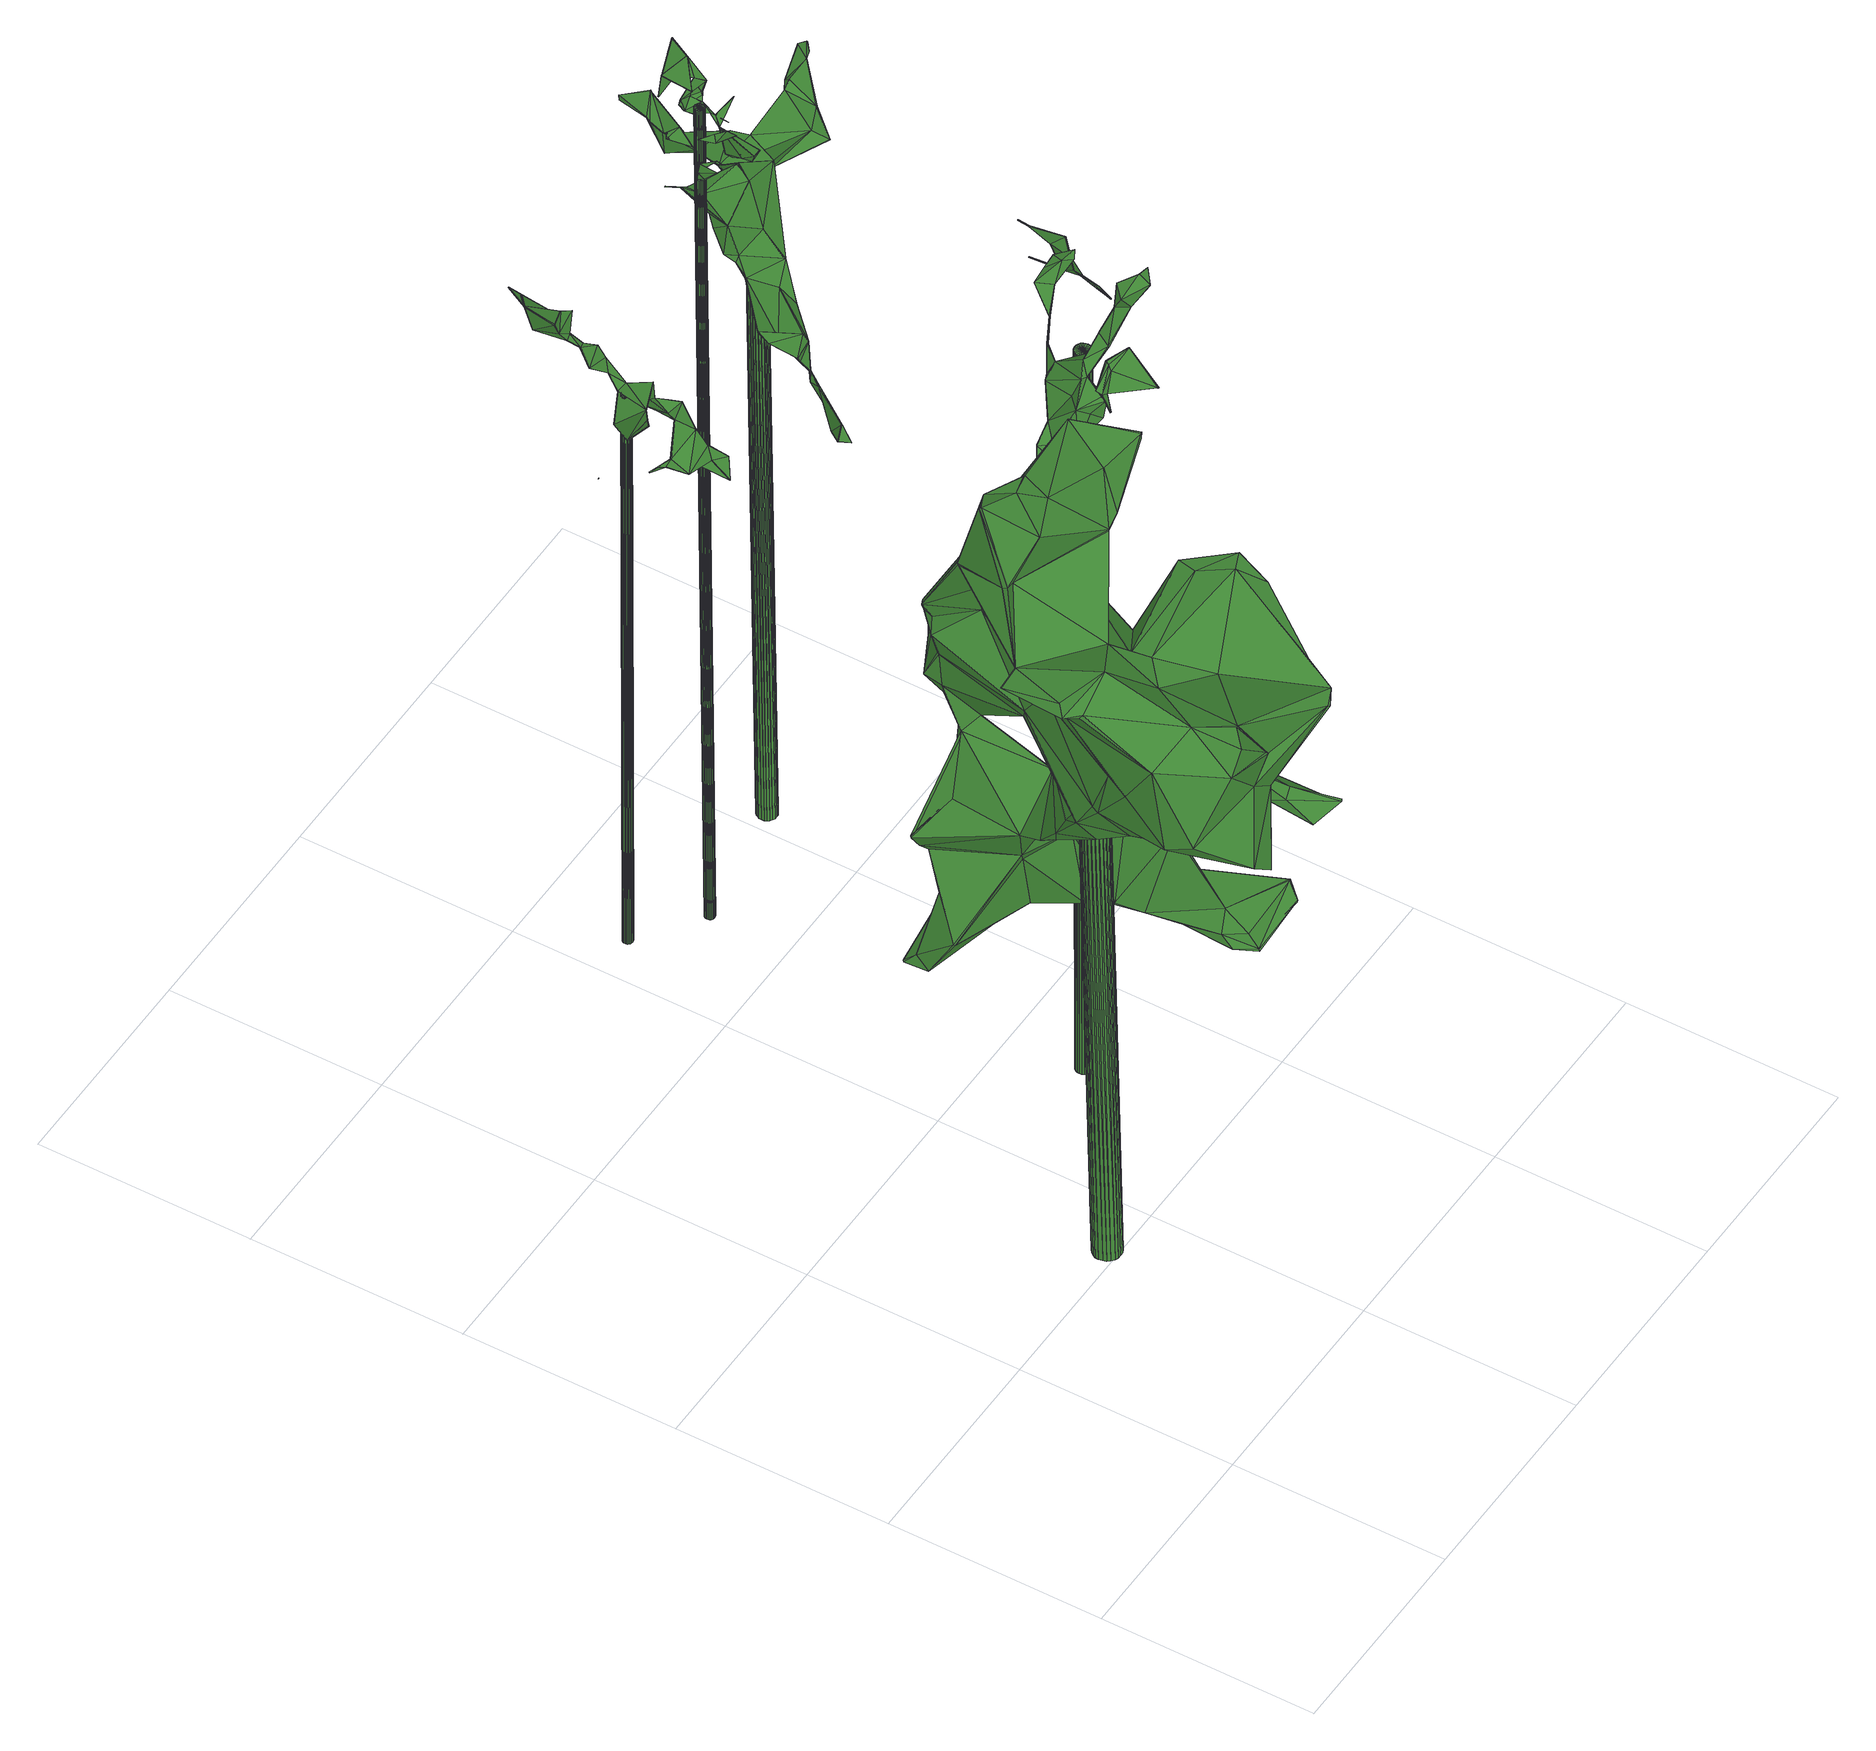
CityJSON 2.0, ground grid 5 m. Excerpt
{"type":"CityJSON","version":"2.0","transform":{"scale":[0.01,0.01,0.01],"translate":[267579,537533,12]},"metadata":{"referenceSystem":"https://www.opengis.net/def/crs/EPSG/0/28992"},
"CityObjects":{
"tree1":{"type":"SolitaryVegetationObject","attributes":{"gtid":33,"crown_width_m":7.96,"crown_median_z":27.25,"crown_r50_m":0.49,"crown_porosity":0.888,"trunk_H_m":14.66,"trunk_DBH_m":0.641,"trunk_radius_m":0.321,"trunk_base_height_m":12.59,"original_gtid":"35"},"geometry":[{"type":"Solid","lod":"3","boundaries":[[[[0,1,2]],[[3,0,2]],[[4,5,6]],[[4,6,7]],[[8,0,9]],[[1,0,8]],[[10,11,4]],[[12,13,14]],[[15,16,17]],[[18,7,19]],[[12,20,21]],[[22,23,24]],[[25,26,27]],[[25,28,26]],[[29,30,31]],[[32,33,34]],[[35,36,37]],[[38,39,40]],[[29,39,38]],[[7,41,42]],[[43,44,45]],[[46,47,48]],[[49,50,51]],[[36,52,53]],[[37,53,52]],[[36,53,37]],[[54,55,56]],[[57,58,59]],[[60,61,62]],[[63,64,65]],[[48,47,66]],[[66,47,67]],[[68,69,20]],[[70,71,36]],[[34,72,73]],[[74,75,76]],[[77,74,76]],[[30,78,79]],[[74,80,81]],[[82,83,84]],[[10,4,85]],[[83,86,8]],[[87,88,89]],[[37,90,35]],[[91,92,93]],[[94,95,96]],[[73,96,95]],[[51,97,98]],[[41,99,100]],[[35,70,36]],[[101,102,103]],[[24,104,22]],[[105,104,24]],[[106,64,107]],[[72,108,109]],[[10,85,110]],[[60,83,8]],[[33,108,72]],[[16,5,17]],[[72,109,73]],[[5,111,6]],[[11,17,5]],[[33,72,34]],[[104,112,22]],[[62,113,114]],[[62,114,60]],[[115,116,71]],[[117,118,81]],[[117,90,118]],[[119,120,121]],[[122,123,124]],[[10,125,126]],[[127,128,129]],[[62,130,113]],[[131,132,133]],[[46,134,135]],[[136,64,137]],[[40,39,31]],[[138,40,31]],[[139,34,140]],[[141,142,131]],[[43,143,44]],[[80,74,77]],[[29,31,39]],[[29,38,144]],[[104,105,67]],[[145,3,146]],[[145,146,147]],[[148,73,95]],[[84,149,75]],[[150,151,101]],[[29,144,30]],[[152,153,154]],[[155,149,156]],[[155,75,149]],[[157,158,159]],[[157,159,160]],[[161,162,104]],[[163,111,164]],[[103,165,112]],[[165,22,112]],[[165,103,166]],[[7,18,4]],[[167,89,14]],[[150,15,168]],[[13,169,167]],[[122,60,123]],[[170,171,123]],[[172,7,42]],[[99,41,173]],[[99,173,66]],[[31,174,175]],[[59,176,131]],[[58,176,59]],[[97,62,61]],[[61,98,97]],[[89,12,14]],[[69,147,167]],[[30,79,174]],[[177,153,178]],[[21,20,69]],[[30,174,31]],[[95,179,148]],[[31,175,138]],[[148,140,34]],[[76,176,58]],[[180,176,76]],[[51,113,181]],[[11,5,4]],[[182,80,183]],[[184,28,177]],[[185,143,186]],[[158,136,187]],[[24,110,188]],[[41,100,42]],[[73,148,34]],[[21,13,12]],[[30,144,78]],[[189,26,190]],[[100,99,66]],[[143,175,174]],[[123,60,191]],[[192,193,133]],[[141,131,133]],[[192,133,132]],[[167,169,69]],[[67,161,104]],[[98,194,51]],[[22,165,23]],[[165,166,23]],[[119,94,195]],[[90,37,196]],[[90,196,118]],[[57,183,77]],[[172,42,188]],[[164,111,197]],[[198,63,65]],[[198,65,136]],[[198,136,157]],[[159,152,199]],[[25,199,152]],[[137,64,106]],[[200,121,32]],[[201,142,141]],[[193,192,202]],[[79,143,174]],[[132,203,192]],[[107,64,63]],[[203,204,199]],[[203,199,25]],[[205,56,55]],[[206,207,164]],[[84,208,116]],[[47,135,67]],[[134,67,135]],[[32,121,33]],[[108,33,121]],[[132,204,203]],[[158,187,209]],[[193,210,141]],[[162,211,104]],[[50,101,97]],[[50,97,51]],[[49,51,150]],[[143,212,44]],[[213,117,182]],[[138,214,40]],[[40,214,215]],[[74,216,208]],[[217,161,134]],[[134,161,67]],[[166,110,23]],[[10,110,166]],[[24,23,110]],[[210,201,141]],[[218,190,157]],[[181,157,190]],[[219,131,220]],[[141,133,193]],[[221,222,45]],[[189,202,192]],[[127,71,70]],[[115,71,127]],[[15,223,16]],[[94,224,2]],[[200,119,121]],[[84,75,74]],[[36,71,116]],[[143,43,186]],[[225,226,227]],[[228,89,88]],[[229,230,231]],[[89,191,87]],[[21,169,13]],[[17,126,15]],[[11,10,126]],[[11,126,17]],[[68,147,69]],[[118,216,81]],[[232,181,233]],[[210,193,202]],[[201,210,202]],[[55,46,205]],[[148,234,140]],[[94,235,95]],[[129,236,127]],[[70,90,127]],[[70,35,90]],[[117,127,90]],[[117,213,127]],[[59,63,130]],[[127,213,128]],[[139,224,94]],[[124,171,213]],[[189,218,202]],[[139,200,34]],[[200,32,34]],[[129,234,148]],[[128,234,129]],[[136,158,157]],[[128,213,234]],[[171,170,234]],[[213,171,234]],[[89,228,12]],[[237,221,45]],[[137,238,136]],[[228,88,194]],[[13,167,14]],[[223,197,16]],[[9,147,68]],[[189,27,26]],[[56,215,214]],[[15,150,232]],[[131,142,63]],[[144,230,229]],[[78,144,229]],[[196,216,118]],[[109,96,73]],[[96,195,94]],[[107,239,106]],[[240,241,84]],[[185,242,243]],[[185,225,242]],[[190,244,233]],[[229,231,237]],[[131,219,132]],[[226,26,227]],[[206,245,207]],[[124,183,57]],[[62,240,130]],[[52,208,216]],[[15,232,206]],[[63,149,107]],[[246,101,151]],[[124,213,182]],[[188,18,19]],[[188,19,172]],[[69,169,21]],[[182,183,124]],[[129,148,179]],[[150,181,232]],[[51,181,150]],[[197,111,5]],[[68,228,9]],[[20,228,68]],[[9,228,98]],[[197,5,16]],[[20,12,228]],[[95,235,86]],[[218,189,190]],[[240,84,83]],[[191,247,87]],[[77,183,80]],[[40,215,56]],[[62,241,240]],[[9,61,60]],[[8,9,60]],[[136,65,64]],[[171,124,123]],[[152,28,25]],[[59,131,63]],[[227,28,184]],[[116,208,36]],[[196,37,52]],[[116,82,84]],[[36,208,52]],[[152,154,28]],[[177,28,154]],[[156,149,220]],[[181,190,233]],[[112,211,238]],[[112,238,248]],[[103,248,101]],[[103,112,248]],[[147,146,167]],[[206,244,245]],[[226,245,244]],[[228,194,98]],[[43,185,186]],[[51,194,114]],[[232,233,206]],[[55,134,46]],[[62,239,241]],[[57,249,122]],[[249,57,59]],[[250,93,92]],[[66,251,48]],[[163,48,251]],[[97,101,248]],[[223,164,197]],[[206,164,223]],[[223,15,206]],[[106,252,137]],[[114,113,51]],[[195,120,119]],[[181,113,130]],[[201,202,218]],[[26,28,227]],[[63,181,130]],[[63,157,181]],[[253,229,237]],[[138,175,243]],[[242,138,243]],[[108,121,120]],[[143,79,78]],[[131,176,220]],[[180,220,176]],[[84,74,208]],[[196,52,216]],[[188,100,105]],[[188,105,24]],[[81,216,74]],[[177,254,184]],[[66,173,7]],[[105,100,67]],[[172,19,7]],[[137,252,248]],[[250,91,93]],[[38,230,144]],[[191,60,247]],[[253,78,229]],[[231,230,163]],[[207,245,255]],[[46,135,47]],[[162,238,211]],[[136,238,162]],[[209,256,55]],[[234,170,257]],[[234,257,140]],[[62,252,106]],[[194,88,247]],[[188,42,100]],[[116,115,82]],[[236,82,115]],[[127,236,115]],[[255,222,221]],[[163,251,111]],[[6,111,251]],[[114,247,60]],[[106,239,62]],[[137,248,238]],[[98,61,9]],[[82,236,83]],[[167,146,89]],[[240,83,60]],[[49,101,50]],[[49,150,101]],[[253,212,143]],[[253,143,78]],[[233,244,206]],[[143,185,175]],[[163,207,231]],[[164,207,163]],[[166,125,10]],[[225,254,242]],[[1,235,2]],[[88,87,247]],[[237,231,207]],[[221,207,255]],[[237,207,221]],[[184,254,227]],[[227,254,225]],[[236,179,86]],[[95,86,179]],[[241,239,107]],[[200,94,119]],[[139,94,200]],[[108,120,109]],[[48,205,46]],[[218,157,142]],[[157,160,142]],[[220,142,160]],[[218,142,201]],[[220,63,142]],[[241,149,84]],[[204,219,160]],[[219,204,132]],[[130,249,59]],[[220,160,219]],[[130,240,249]],[[129,179,236]],[[60,122,249]],[[60,249,240]],[[57,122,124]],[[209,187,217]],[[209,217,256]],[[7,251,66]],[[7,6,251]],[[54,56,178]],[[209,54,178]],[[120,96,109]],[[96,120,195]],[[209,178,153]],[[158,153,152]],[[209,153,158]],[[126,168,15]],[[138,254,177]],[[242,254,138]],[[243,175,185]],[[45,212,237]],[[166,103,125]],[[54,209,55]],[[194,247,114]],[[217,162,161]],[[256,217,134]],[[256,134,55]],[[187,162,217]],[[187,136,162]],[[140,257,139]],[[170,123,257]],[[104,211,112]],[[224,3,2]],[[241,107,149]],[[85,4,18]],[[97,252,62]],[[85,18,110]],[[97,248,252]],[[67,100,66]],[[40,56,38]],[[205,48,56]],[[38,56,230]],[[226,244,26]],[[9,0,145]],[[9,145,147]],[[191,224,123]],[[3,224,191]],[[257,123,224]],[[3,145,0]],[[76,58,77]],[[77,58,57]],[[139,257,224]],[[192,27,189]],[[156,220,180]],[[156,180,155]],[[8,235,1]],[[155,180,75]],[[76,75,180]],[[190,26,244]],[[188,110,18]],[[258,92,102]],[[250,92,258]],[[163,56,48]],[[163,230,56]],[[44,212,45]],[[253,237,212]],[[236,86,83]],[[198,259,63]],[[157,63,259]],[[157,259,198]],[[63,220,149]],[[255,43,222]],[[258,102,101]],[[258,101,260]],[[45,222,43]],[[94,2,235]],[[246,260,101]],[[86,235,8]],[[3,191,146]],[[89,146,191]],[[81,182,117]],[[81,80,182]],[[152,159,158]],[[160,159,204]],[[159,199,204]],[[203,25,27]],[[203,27,192]],[[178,56,214]],[[178,214,177]],[[177,214,138]],[[153,177,154]],[[168,125,103]],[[168,126,125]],[[103,250,168]],[[103,91,250]],[[102,91,103]],[[91,102,92]],[[245,185,255]],[[255,185,43]],[[245,226,185]],[[225,185,226]],[[41,7,173]],[[246,151,260]],[[258,260,151]],[[168,151,150]],[[258,151,250]],[[168,250,151]],[[261,262,263]],[[261,263,264]],[[264,263,265]],[[264,265,266]],[[263,262,267]],[[263,267,265]],[[265,267,268]],[[265,268,266]],[[267,262,269]],[[267,269,268]],[[268,269,270]],[[268,270,266]],[[269,262,271]],[[269,271,270]],[[270,271,272]],[[270,272,266]],[[271,262,273]],[[271,273,272]],[[272,273,274]],[[272,274,266]],[[273,262,275]],[[273,275,274]],[[274,275,276]],[[274,276,266]],[[275,262,277]],[[275,277,276]],[[276,277,278]],[[276,278,266]],[[277,262,279]],[[277,279,278]],[[278,279,280]],[[278,280,266]],[[279,262,281]],[[279,281,280]],[[280,281,282]],[[280,282,266]],[[281,262,283]],[[281,283,282]],[[282,283,284]],[[282,284,266]],[[283,262,285]],[[283,285,284]],[[284,285,286]],[[284,286,266]],[[285,262,287]],[[285,287,286]],[[286,287,288]],[[286,288,266]],[[287,262,289]],[[287,289,288]],[[288,289,290]],[[288,290,266]],[[289,262,291]],[[289,291,290]],[[290,291,292]],[[290,292,266]],[[291,262,293]],[[291,293,292]],[[292,293,294]],[[292,294,266]],[[293,262,295]],[[293,295,294]],[[294,295,296]],[[294,296,266]],[[295,262,297]],[[295,297,296]],[[296,297,298]],[[296,298,266]],[[297,262,299]],[[297,299,298]],[[298,299,300]],[[298,300,266]],[[299,262,301]],[[299,301,300]],[[300,301,302]],[[300,302,266]],[[301,262,303]],[[301,303,302]],[[302,303,304]],[[302,304,266]],[[303,262,305]],[[303,305,304]],[[304,305,306]],[[304,306,266]],[[305,262,307]],[[305,307,306]],[[306,307,308]],[[306,308,266]],[[307,262,309]],[[307,309,308]],[[308,309,310]],[[308,310,266]],[[309,262,261]],[[309,261,310]],[[310,261,264]],[[310,264,266]]]]}]},
"tree2":{"type":"SolitaryVegetationObject","attributes":{"gtid":34,"crown_width_m":4.05,"crown_median_z":33.43,"crown_r50_m":0.184,"crown_porosity":0.905,"trunk_H_m":20.78,"trunk_DBH_m":0.39,"trunk_radius_m":0.195,"trunk_base_height_m":12.65,"original_gtid":"36"},"geometry":[{"type":"Solid","lod":"3","boundaries":[[[[311,312,313]],[[314,315,316]],[[317,318,319]],[[320,321,322]],[[323,324,325]],[[322,321,326]],[[327,311,328]],[[329,330,331]],[[314,316,332]],[[333,332,316]],[[334,335,336]],[[337,338,339]],[[340,341,342]],[[343,344,345]],[[311,313,346]],[[347,348,349]],[[350,338,351]],[[352,353,354]],[[340,354,353]],[[355,356,357]],[[358,341,359]],[[360,351,337]],[[330,312,331]],[[339,360,337]],[[361,349,323]],[[317,362,363]],[[332,364,365]],[[366,318,317]],[[333,316,367]],[[351,360,350]],[[348,368,369]],[[313,320,322]],[[313,322,326]],[[370,355,371]],[[340,372,373]],[[374,375,376]],[[377,354,378]],[[337,351,338]],[[370,379,355]],[[314,365,315]],[[348,324,323]],[[380,381,382]],[[343,383,344]],[[347,349,361]],[[384,385,386]],[[384,374,385]],[[387,388,389]],[[390,391,383]],[[343,345,386]],[[335,392,393]],[[394,395,396]],[[319,367,317]],[[397,329,331]],[[398,397,399]],[[327,312,311]],[[357,370,371]],[[371,355,357]],[[354,400,352]],[[339,338,401]],[[357,379,370]],[[313,402,346]],[[313,326,402]],[[354,340,342]],[[403,396,395]],[[403,404,396]],[[368,404,403]],[[326,330,402]],[[405,406,403]],[[355,407,356]],[[408,356,407]],[[325,324,409]],[[323,349,348]],[[321,330,326]],[[363,362,410]],[[360,339,401]],[[391,411,374]],[[390,385,401]],[[369,412,406]],[[397,413,399]],[[382,398,399]],[[382,329,398]],[[330,321,312]],[[329,397,398]],[[390,401,350]],[[338,350,401]],[[336,414,415]],[[403,325,405]],[[350,416,417]],[[408,375,374]],[[407,375,408]],[[403,418,394]],[[402,419,346]],[[341,358,342]],[[388,415,389]],[[350,417,420]],[[356,420,417]],[[353,421,422]],[[347,361,396]],[[331,327,397]],[[400,423,352]],[[424,364,425]],[[424,425,426]],[[355,379,407]],[[399,413,427]],[[350,360,416]],[[409,324,348]],[[352,423,419]],[[396,361,428]],[[380,399,427]],[[357,416,379]],[[379,416,376]],[[327,331,312]],[[333,364,332]],[[325,409,405]],[[332,365,314]],[[369,409,348]],[[368,406,412]],[[368,412,369]],[[403,406,368]],[[335,414,336]],[[361,325,403]],[[323,325,361]],[[397,327,413]],[[315,424,316]],[[429,382,421]],[[429,421,352]],[[384,430,391]],[[386,383,343]],[[430,383,391]],[[399,380,382]],[[358,359,373]],[[400,354,377]],[[373,359,392]],[[334,392,335]],[[420,411,350]],[[390,350,411]],[[390,383,385]],[[385,383,386]],[[409,406,405]],[[319,318,422]],[[336,359,341]],[[340,353,372]],[[320,312,321]],[[313,312,320]],[[327,377,413]],[[319,422,426]],[[396,428,394]],[[356,408,420]],[[373,392,334]],[[373,334,341]],[[373,341,340]],[[341,334,336]],[[407,379,375]],[[335,393,387]],[[388,392,359]],[[336,415,359]],[[388,359,415]],[[311,346,328]],[[346,419,328]],[[342,378,354]],[[388,387,393]],[[388,393,392]],[[328,419,423]],[[328,423,400]],[[402,330,431]],[[387,414,335]],[[363,366,317]],[[347,404,348]],[[368,348,404]],[[376,401,374]],[[385,374,401]],[[363,427,366]],[[360,401,416]],[[376,416,401]],[[367,316,410]],[[410,316,424]],[[365,364,424]],[[426,363,424]],[[365,424,315]],[[408,411,420]],[[374,411,408]],[[396,404,347]],[[358,372,342]],[[373,372,358]],[[384,391,374]],[[376,375,379]],[[328,377,327]],[[395,418,403]],[[411,391,390]],[[342,372,378]],[[419,402,431]],[[419,431,382]],[[328,400,377]],[[363,426,381]],[[427,363,381]],[[419,382,429]],[[419,429,352]],[[386,430,384]],[[345,430,386]],[[383,430,344]],[[345,344,430]],[[353,378,372]],[[353,366,378]],[[382,431,329]],[[333,367,364]],[[329,431,330]],[[387,432,414]],[[414,432,415]],[[422,318,353]],[[318,366,353]],[[389,432,387]],[[389,415,432]],[[369,406,409]],[[353,352,421]],[[394,418,395]],[[413,433,427]],[[366,433,378]],[[427,433,366]],[[377,433,413]],[[378,433,377]],[[426,422,381]],[[421,382,381]],[[427,381,380]],[[421,381,422]],[[424,363,410]],[[367,362,317]],[[410,362,367]],[[403,394,428]],[[403,428,361]],[[367,425,364]],[[367,319,425]],[[426,425,319]],[[416,357,417]],[[356,417,357]],[[434,435,436]],[[434,436,437]],[[437,436,438]],[[437,438,439]],[[436,435,440]],[[436,440,438]],[[438,440,441]],[[438,441,439]],[[440,435,442]],[[440,442,441]],[[441,442,443]],[[441,443,439]],[[442,435,444]],[[442,444,443]],[[443,444,445]],[[443,445,439]],[[444,435,446]],[[444,446,445]],[[445,446,447]],[[445,447,439]],[[446,435,448]],[[446,448,447]],[[447,448,449]],[[447,449,439]],[[448,435,450]],[[448,450,449]],[[449,450,451]],[[449,451,439]],[[450,435,452]],[[450,452,451]],[[451,452,453]],[[451,453,439]],[[452,435,454]],[[452,454,453]],[[453,454,455]],[[453,455,439]],[[454,435,456]],[[454,456,455]],[[455,456,457]],[[455,457,439]],[[456,435,458]],[[456,458,457]],[[457,458,459]],[[457,459,439]],[[458,435,460]],[[458,460,459]],[[459,460,461]],[[459,461,439]],[[460,435,462]],[[460,462,461]],[[461,462,463]],[[461,463,439]],[[462,435,464]],[[462,464,463]],[[463,464,465]],[[463,465,439]],[[464,435,466]],[[464,466,465]],[[465,466,467]],[[465,467,439]],[[466,435,468]],[[466,468,467]],[[467,468,469]],[[467,469,439]],[[468,435,470]],[[468,470,469]],[[469,470,471]],[[469,471,439]],[[470,435,472]],[[470,472,471]],[[471,472,473]],[[471,473,439]],[[472,435,474]],[[472,474,473]],[[473,474,475]],[[473,475,439]],[[474,435,476]],[[474,476,475]],[[475,476,477]],[[475,477,439]],[[476,435,478]],[[476,478,477]],[[477,478,479]],[[477,479,439]],[[478,435,480]],[[478,480,479]],[[479,480,481]],[[479,481,439]],[[480,435,482]],[[480,482,481]],[[481,482,483]],[[481,483,439]],[[482,435,434]],[[482,434,483]],[[483,434,437]],[[483,437,439]]]]}]},
"tree3":{"type":"SolitaryVegetationObject","attributes":{"gtid":130,"crown_width_m":2.92,"crown_median_z":28.88,"crown_r50_m":0.181,"crown_porosity":0.923,"trunk_H_m":15.98,"trunk_DBH_m":0.226,"trunk_radius_m":0.113,"trunk_base_height_m":12.9,"original_gtid":"138"},"geometry":[{"type":"Solid","lod":"3","boundaries":[[[[484,485,486]],[[487,488,489]],[[490,491,492]],[[493,489,494]],[[495,496,497]],[[498,499,500]],[[501,502,503]],[[504,505,506]],[[504,506,507]],[[508,509,510]],[[511,512,509]],[[511,509,508]],[[513,514,515]],[[516,517,513]],[[518,519,520]],[[521,522,505]],[[523,524,525]],[[490,526,495]],[[503,527,528]],[[487,529,530]],[[494,531,532]],[[501,527,502]],[[510,533,508]],[[511,508,533]],[[534,503,535]],[[509,536,537]],[[487,530,488]],[[512,536,509]],[[493,516,487]],[[493,487,489]],[[538,523,514]],[[539,518,492]],[[516,529,487]],[[540,541,521]],[[541,542,543]],[[484,544,530]],[[495,526,496]],[[545,488,546]],[[545,546,547]],[[507,539,548]],[[540,504,507]],[[504,521,505]],[[504,540,521]],[[541,522,521]],[[537,549,550]],[[547,550,549]],[[551,538,514]],[[539,543,552]],[[550,553,554]],[[510,554,533]],[[553,533,554]],[[549,537,555]],[[486,513,517]],[[535,556,534]],[[529,516,557]],[[552,500,499]],[[515,558,528]],[[545,536,512]],[[547,546,494]],[[516,513,557]],[[559,560,561]],[[493,544,484]],[[494,544,493]],[[558,514,523]],[[558,523,525]],[[517,493,484]],[[517,484,486]],[[552,518,539]],[[562,563,564]],[[532,531,533]],[[525,498,558]],[[492,491,497]],[[495,497,491]],[[525,560,519]],[[539,497,548]],[[492,497,539]],[[516,493,517]],[[528,527,515]],[[561,560,525]],[[520,548,497]],[[520,507,548]],[[503,528,535]],[[510,509,554]],[[537,550,554]],[[542,520,565]],[[485,557,551]],[[529,557,485]],[[559,500,552]],[[543,522,541]],[[543,542,552]],[[565,552,542]],[[556,566,501]],[[564,567,562]],[[484,529,485]],[[545,512,489]],[[538,566,568]],[[567,564,563]],[[567,563,562]],[[496,526,497]],[[538,527,566]],[[501,566,527]],[[556,501,534]],[[501,569,534]],[[529,484,530]],[[501,503,569]],[[525,524,561]],[[534,569,503]],[[558,515,514]],[[528,566,556]],[[530,544,546]],[[558,566,528]],[[494,546,544]],[[488,530,546]],[[520,497,490]],[[542,507,520]],[[522,506,505]],[[538,524,523]],[[568,524,538]],[[489,488,545]],[[507,506,539]],[[543,539,506]],[[541,540,570]],[[485,571,486]],[[551,571,485]],[[535,528,556]],[[495,491,490]],[[520,519,565]],[[515,527,551]],[[527,538,551]],[[498,568,558]],[[566,558,568]],[[499,519,518]],[[515,557,513]],[[526,490,497]],[[543,506,522]],[[549,555,545]],[[549,545,547]],[[545,555,536]],[[537,554,509]],[[536,555,537]],[[486,571,513]],[[513,571,514]],[[514,571,551]],[[494,532,547]],[[499,518,552]],[[527,503,502]],[[492,518,490]],[[518,520,490]],[[494,489,531]],[[551,557,515]],[[511,531,512]],[[489,512,531]],[[559,552,560]],[[565,560,552]],[[560,565,519]],[[499,498,519]],[[525,519,498]],[[547,532,553]],[[550,547,553]],[[533,553,532]],[[542,541,570]],[[542,570,507]],[[561,524,559]],[[500,559,524]],[[498,524,568]],[[500,524,498]],[[533,531,511]],[[507,570,540]],[[572,573,574]],[[572,574,575]],[[575,574,576]],[[575,576,577]],[[574,573,578]],[[574,578,576]],[[576,578,579]],[[576,579,577]],[[578,573,580]],[[578,580,579]],[[579,580,581]],[[579,581,577]],[[580,573,582]],[[580,582,581]],[[581,582,583]],[[581,583,577]],[[582,573,584]],[[582,584,583]],[[583,584,585]],[[583,585,577]],[[584,573,586]],[[584,586,585]],[[585,586,587]],[[585,587,577]],[[586,573,588]],[[586,588,587]],[[587,588,589]],[[587,589,577]],[[588,573,590]],[[588,590,589]],[[589,590,591]],[[589,591,577]],[[590,573,592]],[[590,592,591]],[[591,592,593]],[[591,593,577]],[[592,573,594]],[[592,594,593]],[[593,594,595]],[[593,595,577]],[[594,573,596]],[[594,596,595]],[[595,596,597]],[[595,597,577]],[[596,573,598]],[[596,598,597]],[[597,598,599]],[[597,599,577]],[[598,573,600]],[[598,600,599]],[[599,600,601]],[[599,601,577]],[[600,573,602]],[[600,602,601]],[[601,602,603]],[[601,603,577]],[[602,573,604]],[[602,604,603]],[[603,604,605]],[[603,605,577]],[[604,573,606]],[[604,606,605]],[[605,606,607]],[[605,607,577]],[[606,573,608]],[[606,608,607]],[[607,608,609]],[[607,609,577]],[[608,573,610]],[[608,610,609]],[[609,610,611]],[[609,611,577]],[[610,573,612]],[[610,612,611]],[[611,612,613]],[[611,613,577]],[[612,573,614]],[[612,614,613]],[[613,614,615]],[[613,615,577]],[[614,573,616]],[[614,616,615]],[[615,616,617]],[[615,617,577]],[[616,573,618]],[[616,618,617]],[[617,618,619]],[[617,619,577]],[[618,573,620]],[[618,620,619]],[[619,620,621]],[[619,621,577]],[[620,573,572]],[[620,572,621]],[[621,572,575]],[[621,575,577]]]]}]},
"tree4":{"type":"SolitaryVegetationObject","attributes":{"gtid":18,"crown_width_m":2.27,"crown_median_z":36.24,"crown_r50_m":0.168,"crown_porosity":0.963,"trunk_H_m":23.42,"trunk_DBH_m":0.224,"trunk_radius_m":0.112,"trunk_base_height_m":12.82,"original_gtid":"19"},"geometry":[{"type":"MultiSurface","lod":"3","boundaries":[[[622,623,624]],[[625,626,627]],[[628,629,630]],[[624,623,631]],[[632,633,630]],[[634,633,632]],[[635,636,637]],[[622,638,639]],[[640,641,642]],[[643,644,629]],[[636,645,637]],[[646,647,631]],[[648,649,639]],[[650,651,652]],[[626,653,627]],[[654,638,622]],[[650,652,655]],[[626,656,653]],[[657,658,659]],[[660,661,662]],[[635,663,636]],[[664,665,666]],[[667,668,661]],[[659,669,670]],[[671,672,662]],[[662,672,673]],[[674,644,643]],[[653,625,627]],[[675,676,665]],[[677,645,663]],[[678,647,646]],[[679,680,681]],[[682,669,640]],[[669,641,640]],[[678,622,646]],[[625,683,684]],[[639,685,678]],[[686,687,659]],[[659,687,688]],[[625,689,626]],[[628,630,633]],[[690,691,634]],[[663,645,636]],[[634,691,674]],[[692,693,676]],[[694,667,695]],[[631,696,646]],[[647,624,631]],[[697,698,699]],[[662,661,671]],[[628,643,629]],[[625,684,700]],[[648,701,702]],[[665,658,675]],[[703,661,660]],[[668,672,693]],[[668,693,692]],[[652,651,655]],[[674,643,634]],[[704,705,656]],[[706,707,708]],[[709,706,708]],[[656,710,653]],[[642,682,640]],[[699,677,697]],[[642,664,682]],[[711,712,701]],[[685,713,714]],[[715,716,717]],[[669,675,670]],[[641,687,642]],[[646,718,678]],[[628,633,643]],[[687,664,642]],[[669,676,675]],[[681,679,719]],[[661,668,671]],[[676,669,682]],[[643,633,634]],[[670,658,657]],[[685,638,713]],[[692,707,709]],[[673,713,720]],[[651,650,655]],[[673,672,668]],[[629,644,630]],[[661,695,667]],[[632,674,721]],[[691,721,674]],[[682,666,676]],[[694,685,714]],[[678,685,694]],[[646,639,722]],[[663,635,723]],[[666,682,664]],[[710,705,683]],[[648,639,712]],[[671,724,725]],[[724,671,668]],[[676,666,692]],[[704,626,689]],[[704,689,700]],[[654,678,694]],[[624,647,622]],[[675,658,670]],[[661,703,695]],[[700,726,704]],[[718,722,702]],[[646,722,718]],[[648,712,711]],[[646,696,639]],[[637,699,698]],[[686,665,727]],[[686,727,666]],[[695,703,638]],[[720,660,662]],[[662,673,720]],[[728,632,721]],[[715,717,729]],[[700,729,717]],[[728,721,691]],[[684,729,700]],[[690,632,691]],[[728,691,632]],[[622,678,654]],[[700,689,625]],[[632,690,634]],[[683,726,717]],[[695,638,654]],[[654,694,695]],[[649,648,730]],[[649,730,731]],[[659,688,669]],[[702,722,648]],[[730,648,722]],[[649,731,732]],[[715,733,716]],[[701,648,711]],[[684,683,717]],[[684,717,729]],[[677,699,645]],[[626,704,656]],[[659,670,734]],[[713,735,714]],[[666,736,707]],[[692,666,707]],[[688,687,641]],[[688,641,669]],[[686,664,687]],[[671,725,672]],[[737,738,714]],[[670,657,734]],[[676,727,665]],[[622,631,623]],[[696,631,622]],[[733,729,717]],[[733,717,716]],[[729,733,715]],[[639,678,712]],[[712,678,702]],[[686,665,664]],[[666,665,686]],[[653,710,625]],[[705,710,656]],[[696,622,639]],[[702,678,718]],[[659,734,657]],[[706,709,707]],[[702,701,712]],[[645,699,637]],[[677,723,635]],[[723,677,663]],[[685,639,638]],[[637,698,697]],[[637,697,635]],[[677,635,697]],[[737,714,735]],[[683,625,710]],[[647,646,622]],[[668,667,738]],[[668,738,737]],[[666,727,736]],[[731,730,732]],[[730,639,732]],[[732,639,649]],[[639,730,722]],[[638,739,713]],[[703,739,638]],[[630,644,632]],[[632,644,674]],[[713,739,720]],[[737,740,668]],[[673,740,713]],[[668,740,673]],[[692,709,708]],[[668,692,724]],[[692,708,736]],[[692,736,724]],[[736,708,707]],[[735,713,740]],[[720,739,660]],[[660,739,703]],[[700,717,726]],[[705,726,683]],[[705,704,726]],[[659,658,686]],[[665,686,658]],[[714,738,694]],[[694,738,667]],[[727,725,736]],[[736,725,724]],[[676,693,725]],[[727,676,725]],[[672,725,693]],[[735,740,737]],[[741,742,743]],[[741,743,744]],[[744,743,745]],[[744,745,746]],[[743,742,747]],[[743,747,745]],[[745,747,748]],[[745,748,746]],[[747,742,749]],[[747,749,748]],[[748,749,750]],[[748,750,746]],[[749,742,751]],[[749,751,750]],[[750,751,752]],[[750,752,746]],[[751,742,753]],[[751,753,752]],[[752,753,754]],[[752,754,746]],[[753,742,755]],[[753,755,754]],[[754,755,756]],[[754,756,746]],[[755,742,757]],[[755,757,756]],[[756,757,758]],[[756,758,746]],[[757,742,759]],[[757,759,758]],[[758,759,760]],[[758,760,746]],[[759,742,761]],[[759,761,760]],[[760,761,762]],[[760,762,746]],[[761,742,763]],[[761,763,762]],[[762,763,764]],[[762,764,746]],[[763,742,765]],[[763,765,764]],[[764,765,766]],[[764,766,746]],[[765,742,767]],[[765,767,766]],[[766,767,768]],[[766,768,746]],[[767,742,769]],[[767,769,768]],[[768,769,770]],[[768,770,746]],[[769,742,771]],[[769,771,770]],[[770,771,772]],[[770,772,746]],[[771,742,773]],[[771,773,772]],[[772,773,774]],[[772,774,746]],[[773,742,775]],[[773,775,774]],[[774,775,776]],[[774,776,746]],[[775,742,777]],[[775,777,776]],[[776,777,778]],[[776,778,746]],[[777,742,779]],[[777,779,778]],[[778,779,780]],[[778,780,746]],[[779,742,781]],[[779,781,780]],[[780,781,782]],[[780,782,746]],[[781,742,783]],[[781,783,782]],[[782,783,784]],[[782,784,746]],[[783,742,785]],[[783,785,784]],[[784,785,786]],[[784,786,746]],[[785,742,787]],[[785,787,786]],[[786,787,788]],[[786,788,746]],[[787,742,789]],[[787,789,788]],[[788,789,790]],[[788,790,746]],[[789,742,741]],[[789,741,790]],[[790,741,744]],[[790,744,746]]]}]},
"tree5":{"type":"SolitaryVegetationObject","attributes":{"gtid":131,"crown_width_m":5.18,"crown_median_z":30.13,"crown_r50_m":0.276,"crown_porosity":0.915,"trunk_H_m":17.28,"trunk_DBH_m":0.449,"trunk_radius_m":0.224,"trunk_base_height_m":12.85,"original_gtid":"139"},"geometry":[{"type":"Solid","lod":"3","boundaries":[[[[791,792,793]],[[794,795,796]],[[797,798,799]],[[800,801,802]],[[794,803,795]],[[804,805,801]],[[793,806,807]],[[808,809,810]],[[792,791,811]],[[798,812,799]],[[813,799,812]],[[814,815,816]],[[817,818,794]],[[819,820,821]],[[822,823,824]],[[823,825,824]],[[826,818,827]],[[828,801,805]],[[796,795,829]],[[830,831,832]],[[833,834,835]],[[836,837,838]],[[839,838,837]],[[820,840,841]],[[842,843,844]],[[802,845,846]],[[847,822,839]],[[839,822,824]],[[791,793,815]],[[791,815,814]],[[848,823,835]],[[822,834,833]],[[849,825,850]],[[833,835,823]],[[843,832,844]],[[851,852,853]],[[854,820,841]],[[799,855,856]],[[857,858,859]],[[813,812,806]],[[848,835,850]],[[860,812,798]],[[861,814,816]],[[814,861,811]],[[793,792,806]],[[862,863,813]],[[862,813,864]],[[807,815,793]],[[814,811,791]],[[865,866,845]],[[792,867,864]],[[811,867,792]],[[836,838,868]],[[830,869,831]],[[857,870,858]],[[803,871,872]],[[794,873,817]],[[874,821,855]],[[875,876,859]],[[865,845,877]],[[851,878,860]],[[802,877,845]],[[799,813,863]],[[819,821,874]],[[859,876,879]],[[880,881,882]],[[858,870,883]],[[884,885,820]],[[884,820,854]],[[886,887,797]],[[886,797,856]],[[888,851,889]],[[863,862,890]],[[863,890,878]],[[885,891,820]],[[819,840,820]],[[882,840,819]],[[892,893,894]],[[892,894,895]],[[800,846,804]],[[896,804,846]],[[843,796,829]],[[817,897,898]],[[878,851,888]],[[899,849,850]],[[866,817,898]],[[888,889,900]],[[876,901,902]],[[825,849,903]],[[885,839,837]],[[832,843,830]],[[829,830,843]],[[864,806,792]],[[846,866,896]],[[904,849,899]],[[862,807,812]],[[862,812,860]],[[905,906,842]],[[842,906,843]],[[899,850,904]],[[903,849,847]],[[863,907,908]],[[909,859,910]],[[848,850,825]],[[868,884,894]],[[894,893,868]],[[798,797,887]],[[833,823,822]],[[911,912,913]],[[914,827,915]],[[916,914,859]],[[916,859,879]],[[839,885,884]],[[872,818,826]],[[794,818,872]],[[870,857,915]],[[905,808,810]],[[809,917,810]],[[918,919,805]],[[827,920,921]],[[825,903,824]],[[848,825,823]],[[805,913,922]],[[896,913,805]],[[808,830,923]],[[795,923,829]],[[804,801,800]],[[859,909,875]],[[902,872,879]],[[879,876,902]],[[904,924,849]],[[847,849,924]],[[925,875,926]],[[877,801,828]],[[887,892,798]],[[805,804,896]],[[919,865,828]],[[919,828,805]],[[834,850,835]],[[834,904,850]],[[828,865,877]],[[797,799,856]],[[882,799,880]],[[822,924,834]],[[847,924,822]],[[865,919,866]],[[918,866,919]],[[834,924,904]],[[815,927,816]],[[861,816,927]],[[875,909,926]],[[914,915,857]],[[884,847,839]],[[913,896,911]],[[897,911,896]],[[836,893,837]],[[854,928,929]],[[917,930,931]],[[854,931,930]],[[831,869,932]],[[879,872,916]],[[916,872,826]],[[866,898,896]],[[810,906,905]],[[796,843,906]],[[897,896,898]],[[796,906,810]],[[867,862,864]],[[860,890,862]],[[878,890,860]],[[805,922,918]],[[808,905,842]],[[830,842,869]],[[830,808,842]],[[869,842,844]],[[869,844,932]],[[932,844,831]],[[832,831,844]],[[933,918,922]],[[809,934,917]],[[803,917,934]],[[872,917,803]],[[901,853,852]],[[873,935,817]],[[884,868,838]],[[889,853,901]],[[851,853,889]],[[796,810,873]],[[794,796,873]],[[918,933,931]],[[918,931,929]],[[918,818,817]],[[872,871,794]],[[827,928,920]],[[819,799,882]],[[918,929,818]],[[839,824,838]],[[847,838,903]],[[903,838,824]],[[884,838,847]],[[936,872,902]],[[858,910,859]],[[901,852,902]],[[878,907,863]],[[888,907,878]],[[860,852,851]],[[891,885,837]],[[798,852,860]],[[859,914,857]],[[826,827,916]],[[914,916,827]],[[829,923,830]],[[922,912,933]],[[868,893,836]],[[902,852,798]],[[862,867,807]],[[807,867,815]],[[802,846,800]],[[855,799,874]],[[819,874,799]],[[817,866,918]],[[891,821,820]],[[886,856,937]],[[900,889,938]],[[806,864,813]],[[886,937,891]],[[902,892,895]],[[798,892,902]],[[821,891,937]],[[821,937,856]],[[854,925,928]],[[886,893,887]],[[892,887,893]],[[837,893,886]],[[886,891,837]],[[806,812,807]],[[880,908,938]],[[882,939,840]],[[841,939,882]],[[845,866,846]],[[936,940,872]],[[802,801,877]],[[895,940,936]],[[895,936,902]],[[917,941,930]],[[841,840,939]],[[872,941,917]],[[872,940,941]],[[817,935,897]],[[933,911,935]],[[897,935,911]],[[917,931,935]],[[929,931,854]],[[861,927,811]],[[867,811,927]],[[803,794,871]],[[854,930,884]],[[863,908,799]],[[888,908,907]],[[799,908,880]],[[930,894,884]],[[940,895,941]],[[880,942,881]],[[901,942,880]],[[894,941,895]],[[930,941,894]],[[931,933,935]],[[873,917,935]],[[873,810,917]],[[815,867,927]],[[876,875,942]],[[875,881,942]],[[876,942,901]],[[900,938,888]],[[888,938,908]],[[938,901,880]],[[938,889,901]],[[922,913,912]],[[943,883,921]],[[943,921,910]],[[926,909,910]],[[926,910,925]],[[818,929,827]],[[827,929,928]],[[925,920,928]],[[910,920,925]],[[925,881,875]],[[841,881,854]],[[925,854,881]],[[841,882,881]],[[795,803,923]],[[934,923,803]],[[808,923,809]],[[934,809,923]],[[883,943,858]],[[910,858,943]],[[911,933,912]],[[855,821,856]],[[910,921,920]],[[827,921,915]],[[915,921,870]],[[870,921,883]],[[944,945,946]],[[944,946,947]],[[947,946,948]],[[947,948,949]],[[946,945,950]],[[946,950,948]],[[948,950,951]],[[948,951,949]],[[950,945,952]],[[950,952,951]],[[951,952,953]],[[951,953,949]],[[952,945,954]],[[952,954,953]],[[953,954,955]],[[953,955,949]],[[954,945,956]],[[954,956,955]],[[955,956,957]],[[955,957,949]],[[956,945,958]],[[956,958,957]],[[957,958,959]],[[957,959,949]],[[958,945,960]],[[958,960,959]],[[959,960,961]],[[959,961,949]],[[960,945,962]],[[960,962,961]],[[961,962,963]],[[961,963,949]],[[962,945,964]],[[962,964,963]],[[963,964,965]],[[963,965,949]],[[964,945,966]],[[964,966,965]],[[965,966,967]],[[965,967,949]],[[966,945,968]],[[966,968,967]],[[967,968,969]],[[967,969,949]],[[968,945,970]],[[968,970,969]],[[969,970,971]],[[969,971,949]],[[970,945,972]],[[970,972,971]],[[971,972,973]],[[971,973,949]],[[972,945,974]],[[972,974,973]],[[973,974,975]],[[973,975,949]],[[974,945,976]],[[974,976,975]],[[975,976,977]],[[975,977,949]],[[976,945,978]],[[976,978,977]],[[977,978,979]],[[977,979,949]],[[978,945,980]],[[978,980,979]],[[979,980,981]],[[979,981,949]],[[980,945,982]],[[980,982,981]],[[981,982,983]],[[981,983,949]],[[982,945,984]],[[982,984,983]],[[983,984,985]],[[983,985,949]],[[984,945,986]],[[984,986,985]],[[985,986,987]],[[985,987,949]],[[986,945,988]],[[986,988,987]],[[987,988,989]],[[987,989,949]],[[988,945,990]],[[988,990,989]],[[989,990,991]],[[989,991,949]],[[990,945,992]],[[990,992,991]],[[991,992,993]],[[991,993,949]],[[992,945,944]],[[992,944,993]],[[993,944,947]],[[993,947,949]]]]}]}
},
"vertices":[
[577,488,1120],[576,488,1109],[579,487,1108],[582,489,1119],[516,86,1802],[577,348,1948],[401,280,1839],[233,131,1920],[525,575,1151],[521,422,1322],[565,162,1720],[567,170,1795],[631,253,1323],[696,172,1273],[686,211,1273],[623,488,1778],[617,364,1952],[627,303,1891],[483,73,1786],[270,145,1738],[602,244,1314],[692,169,1271],[232,172,1510],[282,82,1485],[208,77,1557],[270,852,1766],[333,778,1846],[409,836,1728],[214,857,1877],[100,652,2383],[211,638,2336],[159,682,2354],[727,295,877],[621,311,857],[655,453,844],[352,858,807],[214,846,832],[207,901,841],[74,573,2218],[99,656,2380],[73,586,2212],[209,49,1909],[211,46,1907],[539,682,2216],[555,555,2251],[561,560,2224],[17,410,1979],[55,386,1968],[144,389,2014],[398,578,1643],[436,578,1428],[495,538,1423],[208,871,871],[203,897,841],[178,516,1904],[44,571,1956],[88,564,1979],[353,711,1201],[307,877,1230],[335,698,1264],[534,589,1190],[479,473,1361],[445,533,1384],[356,642,1404],[209,544,1402],[214,523,1449],[192,215,1906],[91,246,1846],[592,280,1302],[622,193,1252],[379,819,827],[370,790,860],[580,342,848],[582,474,845],[275,883,1112],[206,862,1195],[215,867,1203],[324,890,1202],[288,611,2268],[268,652,2326],[326,891,1117],[329,873,994],[381,728,1074],[458,660,1123],[333,700,1142],[486,70,1785],[520,597,894],[595,500,1399],[592,497,1402],[646,389,1318],[352,862,810],[246,281,1630],[256,384,1848],[282,349,1861],[626,402,892],[548,542,871],[575,381,873],[445,532,1388],[481,471,1365],[216,111,1878],[183,114,1822],[247,422,1561],[255,318,1609],[316,261,1604],[97,219,1633],[106,157,1662],[229,556,1361],[234,596,1332],[588,298,858],[566,348,856],[347,124,1650],[335,396,1882],[229,312,1489],[439,582,1425],[497,542,1421],[423,736,904],[206,777,952],[352,855,969],[308,873,949],[729,314,929],[590,300,862],[718,289,894],[491,669,1150],[588,681,1135],[502,713,1120],[484,304,1700],[530,310,1685],[450,789,876],[505,759,903],[512,639,891],[402,614,1411],[353,860,1440],[374,945,1611],[525,845,1510],[87,444,1903],[52,392,1959],[160,466,1519],[202,444,1446],[133,728,2153],[666,528,907],[665,529,903],[533,830,1506],[338,799,1490],[501,694,2260],[193,572,2259],[584,375,1311],[643,388,1315],[597,291,1298],[580,581,880],[258,659,1290],[446,491,1686],[428,475,1729],[227,848,1795],[279,762,1868],[216,839,1863],[135,838,1294],[255,815,1312],[263,652,1634],[235,634,1685],[258,848,1710],[280,854,1597],[112,321,1718],[140,401,1602],[253,448,1965],[324,439,1879],[295,213,1478],[365,187,1586],[685,213,1269],[462,407,1725],[666,185,1256],[680,702,1017],[619,722,1008],[221,111,1876],[229,131,1919],[267,655,2325],[255,688,2261],[256,819,1312],[179,840,1930],[245,736,1981],[520,598,890],[139,841,1295],[401,582,1644],[375,798,1039],[336,854,1146],[205,854,1914],[433,707,2130],[525,690,2215],[154,424,1596],[264,111,1727],[411,833,1727],[334,783,1788],[608,551,1212],[415,970,1646],[540,847,1542],[542,512,1407],[609,337,870],[277,877,929],[541,421,1934],[223,498,1489],[260,853,1711],[734,316,928],[521,819,1553],[528,830,1565],[368,931,1649],[267,890,1622],[45,435,1986],[479,529,1760],[405,628,1966],[205,781,953],[211,569,1789],[535,828,1509],[224,322,1493],[551,554,2251],[507,772,909],[132,725,2150],[131,625,2181],[280,862,994],[140,378,1722],[402,826,1695],[325,879,1525],[303,824,1462],[465,583,2139],[524,598,2205],[554,468,1929],[581,492,1105],[354,775,2071],[373,704,1926],[331,770,1913],[608,364,1345],[377,522,2145],[177,625,2112],[377,523,2141],[479,528,1728],[430,553,1703],[635,701,980],[577,492,1104],[482,643,902],[426,533,2143],[222,377,1476],[238,588,1332],[347,687,1247],[270,623,1299],[349,791,2124],[349,788,2127],[368,682,1916],[407,632,1966],[237,581,1751],[543,516,1404],[228,378,1476],[348,691,1249],[425,334,1807],[282,348,1866],[227,511,1426],[483,600,2186],[323,778,2064],[447,615,2119],[117,491,1872],[668,682,1015],[264,433,1835],[395,608,1411],[266,504,1816],[407,525,59],[375,525,59],[406,533,59],[385,545,1526],[384,553,1525],[353,545,1525],[403,541,59],[381,561,1525],[398,547,59],[376,568,1525],[391,553,59],[370,573,1525],[384,556,59],[362,576,1525],[376,557,58],[353,577,1525],[367,556,58],[345,576,1524],[359,553,58],[337,573,1524],[353,548,58],[331,568,1524],[347,541,58],[326,562,1524],[344,534,58],[322,554,1524],[343,526,58],[321,546,1525],[344,517,59],[322,537,1525],[347,509,59],[325,530,1525],[352,503,59],[330,523,1525],[359,497,59],[337,518,1525],[366,494,59],[344,514,1525],[375,493,59],[353,513,1525],[383,494,59],[361,514,1526],[391,497,60],[369,517,1526],[397,502,60],[375,522,1526],[403,509,60],[381,529,1526],[406,516,60],[384,536,1526],
[620,805,2020],[603,803,1999],[593,822,2006],[886,745,2328],[854,719,2318],[848,769,2299],[782,796,2204],[751,801,2170],[780,795,2206],[587,805,1987],[587,804,1988],[570,810,1987],[630,686,2319],[685,666,2319],[640,689,2302],[569,810,1988],[657,775,2024],[644,829,2051],[649,762,2019],[602,801,2001],[650,763,2018],[854,745,2338],[820,777,2325],[836,981,2199],[875,982,2206],[870,960,2183],[1035,1117,2022],[1032,1114,2026],[1036,1116,2022],[772,912,2117],[818,935,2143],[774,910,2116],[966,1099,2201],[964,1099,2201],[965,1099,2202],[597,828,2026],[631,680,2310],[685,665,2320],[630,684,2318],[1028,1033,2036],[1031,1114,2025],[708,876,2088],[742,874,2114],[729,885,2084],[1051,933,1985],[1032,965,2026],[1045,959,2012],[819,933,2144],[867,952,2182],[1035,1116,2021],[577,677,2283],[782,794,2205],[768,763,2194],[788,747,2320],[854,719,2320],[752,800,2169],[808,776,2267],[653,577,2280],[655,576,2278],[1053,934,1985],[1052,935,1984],[773,910,2118],[817,934,2145],[1002,996,2115],[1039,992,2033],[1044,1004,2029],[702,845,2074],[743,874,2112],[1047,959,2013],[702,741,2119],[717,783,2141],[649,767,2113],[972,1078,2187],[1007,1012,2164],[999,1044,2135],[974,1078,2188],[906,979,2219],[896,953,2225],[940,950,2220],[997,1043,2134],[1005,1012,2164],[835,980,2201],[875,981,2208],[575,641,2241],[576,640,2243],[582,664,2275],[709,740,2053],[677,751,2087],[705,730,2111],[695,858,2067],[1030,1033,2038],[595,827,2026],[600,664,2261],[631,673,2295],[632,674,2294],[654,578,2278],[1034,964,2028],[992,982,2094],[685,665,2318],[809,775,2266],[1000,997,2115],[653,577,2278],[722,758,2067],[906,979,2217],[925,942,2209],[1042,1004,2028],[1038,992,2031],[577,641,2241],[643,830,2053],[991,984,2094],[709,792,2136],[730,800,2171],[694,858,2069],[815,740,2280],[807,774,2267],[767,764,2195],[719,783,2140],[582,666,2273],[687,801,2102],[973,1078,2189],[618,803,2022],[939,951,2219],[711,792,2134],[795,825,65],[775,825,65],[794,830,65],[794,828,2143],[793,833,2143],[774,828,2143],[792,835,65],[791,838,2143],[789,839,65],[788,842,2143],[785,842,65],[784,845,2143],[780,844,65],[779,847,2143],[775,844,65],[774,847,2143],[770,844,65],[769,847,2143],[765,842,65],[765,845,2143],[761,839,65],[761,842,2143],[758,835,65],[758,838,2143],[756,830,65],[756,833,2143],[755,825,65],[755,828,2143],[756,820,65],[756,823,2143],[758,815,65],[758,818,2143],[761,811,65],[761,814,2143],[765,808,65],[765,811,2143],[770,806,65],[769,809,2143],[775,806,65],[774,808,2143],[780,806,65],[779,809,2143],[785,808,65],[784,811,2143],[789,811,65],[788,814,2143],[792,815,65],[791,818,2143],[794,820,65],[793,823,2143],
[561,1837,1793],[574,1826,1751],[574,1828,1751],[515,1851,1819],[496,1869,1847],[496,1871,1846],[551,1692,1527],[551,1690,1526],[571,1683,1515],[533,1856,1812],[511,1874,1853],[536,1700,1520],[537,1702,1519],[571,1684,1513],[622,1709,1611],[640,1705,1580],[652,1695,1625],[508,1687,1704],[508,1688,1703],[452,1701,1689],[690,1606,1413],[690,1605,1414],[673,1639,1467],[650,1659,1466],[481,1998,1943],[453,1943,1942],[481,1997,1944],[496,1978,1917],[447,1920,1893],[567,1818,1718],[595,1776,1676],[559,1789,1686],[519,1832,1766],[546,1839,1761],[595,1686,1514],[639,1706,1579],[596,1688,1513],[699,1623,1412],[713,1623,1452],[612,1764,1662],[617,1738,1644],[627,1738,1597],[537,1702,1521],[539,1710,1694],[508,1767,1648],[519,1830,1766],[515,1849,1820],[488,1897,1891],[501,1890,1896],[497,1977,1919],[489,1672,1712],[452,1700,1687],[431,1859,1954],[432,1859,1955],[599,1730,1711],[603,1648,1485],[698,1624,1411],[714,1625,1451],[679,1664,1503],[679,1652,1498],[534,1855,1813],[476,1875,1880],[510,1872,1853],[512,1867,1920],[603,1649,1484],[483,1876,1938],[483,1877,1939],[578,1781,1699],[674,1675,1537],[482,1897,1928],[455,1943,1943],[433,1858,1954],[508,1687,1702],[567,1816,1718],[588,1747,1645],[653,1696,1625],[641,1707,1580],[646,1724,1622],[339,1698,1680],[340,1699,1681],[338,1699,1680],[675,1677,1537],[539,1710,1692],[340,1699,1679],[584,1730,1673],[489,1674,1713],[673,1641,1467],[568,1817,1718],[586,1775,90],[575,1775,90],[586,1778,90],[573,1770,1688],[572,1773,1688],[561,1770,1688],[585,1781,90],[571,1776,1688],[583,1783,90],[569,1778,1688],[581,1785,90],[567,1780,1688],[578,1786,90],[564,1781,1688],[575,1786,90],[561,1781,1688],[572,1786,90],[558,1781,1688],[569,1785,90],[556,1780,1688],[567,1783,90],[553,1778,1688],[565,1781,90],[552,1776,1688],[564,1778,90],[550,1773,1688],[564,1775,90],[550,1770,1688],[564,1772,90],[550,1767,1688],[565,1769,90],[552,1764,1688],[567,1767,90],[553,1762,1688],[569,1765,90],[556,1760,1688],[572,1764,90],[558,1759,1688],[575,1764,90],[561,1759,1688],[578,1764,90],[564,1759,1688],[581,1765,90],[567,1760,1688],[583,1767,90],[569,1762,1688],[585,1769,90],[571,1765,1688],[586,1772,90],[572,1767,1688],
[757,1792,2486],[765,1799,2475],[766,1799,2475],[546,1593,2438],[530,1568,2446],[512,1573,2459],[575,1610,2501],[575,1610,2500],[575,1609,2500],[765,1800,2475],[609,1589,2471],[616,1598,2485],[623,1572,2503],[710,1768,2295],[711,1769,2295],[739,1724,2270],[743,1724,2467],[712,1745,2495],[736,1576,2327],[748,1589,2294],[760,1578,2322],[617,1598,2485],[609,1590,2471],[753,1763,2294],[770,1792,2521],[771,1792,2521],[667,1753,2525],[669,1761,2457],[696,1586,2362],[696,1585,2362],[697,1586,2362],[513,1573,2460],[744,1723,2467],[696,1586,2361],[530,1568,2448],[774,1651,2251],[751,1655,2278],[751,1654,2278],[709,1738,2411],[746,1737,2406],[720,1732,2387],[717,1772,2306],[760,1579,2322],[770,1665,2311],[757,1671,2342],[770,1720,2407],[759,1714,2390],[739,1609,2300],[773,1651,2250],[738,1720,2368],[738,1720,2367],[720,1731,2387],[630,1602,2469],[750,1654,2278],[755,1671,2342],[753,1763,2295],[743,1739,2522],[687,1626,2453],[698,1614,2438],[699,1614,2438],[736,1577,2327],[573,1605,2434],[573,1606,2434],[743,1723,2467],[771,1665,2311],[749,1589,2295],[740,1609,2300],[546,1592,2438],[623,1571,2503],[657,1571,2461],[765,1687,2360],[763,1698,2362],[770,1710,2443],[756,1730,2440],[757,1793,2486],[739,1724,2271],[739,1723,2270],[740,1724,2270],[571,1597,2425],[673,1684,2511],[667,1753,2526],[714,1738,2422],[561,1555,2445],[561,1556,2446],[800,1664,2395],[799,1664,2394],[799,1665,2395],[798,1664,2395],[546,1592,2439],[673,1684,2510],[673,1685,2511],[714,1736,2422],[769,1710,2443],[634,1592,2387],[634,1590,2387],[618,1592,2409],[743,1740,2522],[688,1626,2453],[709,1737,2411],[657,1571,2459],[668,1753,2526],[717,1770,2306],[764,1698,2362],[763,1698,2361],[571,1597,2426],[756,1672,2342],[657,1570,2460],[618,1593,2409],[669,1762,2458],[669,1763,2457],[670,1762,2457],[634,1591,2387],[773,1651,2251],[756,1729,2440],[766,1687,2360],[768,1720,2407],[769,1719,2407],[713,1737,2422],[746,1735,2406],[736,1675,82],[725,1675,82],[736,1678,82],[726,1693,2424],[725,1696,2424],[715,1693,2424],[735,1681,82],[724,1698,2424],[733,1683,82],[722,1701,2424],[731,1685,82],[720,1703,2424],[728,1686,82],[717,1704,2424],[725,1686,82],[715,1704,2424],[722,1686,82],[712,1704,2424],[720,1685,82],[709,1703,2424],[717,1683,82],[707,1701,2424],[715,1681,82],[705,1699,2424],[714,1678,82],[704,1696,2424],[714,1675,82],[703,1693,2424],[714,1672,82],[704,1690,2424],[715,1669,82],[705,1687,2424],[717,1667,82],[707,1685,2424],[719,1665,82],[709,1683,2424],[722,1664,82],[711,1682,2424],[725,1664,82],[714,1682,2424],[728,1664,82],[717,1682,2424],[731,1665,82],[720,1683,2424],[733,1667,82],[722,1685,2424],[735,1669,82],[724,1687,2424],[736,1672,82],[725,1690,2424],
[869,1476,1467],[915,1527,1483],[915,1525,1484],[1119,1823,1912],[1261,1829,1912],[1261,1831,1910],[978,1657,1628],[947,1608,1695],[905,1624,1687],[1078,2106,1894],[1056,2029,1905],[1077,2106,1910],[1227,1746,1871],[1058,2028,1904],[1042,1976,1843],[874,1529,1578],[878,1511,1570],[1294,1773,1866],[1236,1707,1856],[1213,1802,1828],[867,1477,1468],[870,1527,1614],[868,1529,1614],[855,1422,1475],[850,1441,1522],[833,1438,1490],[1109,1864,1911],[1021,1835,1906],[928,1646,1727],[1025,1724,1728],[989,1685,1682],[1155,1953,1604],[1201,1938,1616],[1200,1892,1625],[1200,1931,1621],[989,1770,1977],[987,1771,1975],[1050,2017,1905],[1280,1831,1924],[1353,1834,1919],[1400,1863,1911],[1382,1873,1915],[1175,1965,1601],[1164,1992,1600],[1214,1988,1604],[1095,1773,1645],[1064,1770,1631],[1128,1840,1633],[1109,1860,1629],[959,1643,1794],[1030,1739,1779],[1341,1837,1892],[1292,1849,1903],[1382,1872,1913],[1112,2052,1922],[1111,2052,1920],[1131,1897,1646],[1215,1989,1606],[1164,1948,1635],[1202,1992,1610],[849,1532,1736],[927,1636,1744],[824,1575,1724],[1038,1769,1802],[956,1654,1672],[976,1658,1627],[835,1811,2021],[834,1811,2019],[858,1715,1940],[865,1529,1702],[832,1440,1489],[868,1526,1614],[849,1541,1651],[872,1530,1577],[1051,2016,1906],[1047,1982,1895],[876,1512,1569],[1110,1769,1664],[1384,1848,1903],[875,1872,1955],[1125,1800,1873],[1099,1755,1893],[1128,1813,1877],[928,1646,1707],[863,1727,1846],[877,1701,1846],[1057,2028,1906],[828,1532,1684],[947,1686,1868],[877,1685,1788],[874,1706,1827],[879,1686,1787],[873,1872,1953],[1110,1789,1683],[1063,1771,1632],[1029,1718,1633],[1015,1673,1651],[789,1576,1738],[779,1594,1771],[850,1539,1652],[1031,1732,1641],[1019,1692,1696],[1060,1741,1646],[1054,1717,1762],[1054,1715,1762],[1113,1954,1822],[1104,1918,1838],[1083,1937,1846],[1174,1991,1618],[777,1595,1770],[878,1684,1789],[960,1641,1796],[1200,1892,1627],[1166,2004,1612],[1288,1831,1843],[1286,1832,1844],[832,1543,1683],[822,1575,1722],[862,1752,1911],[873,1768,1934],[1102,1918,1837],[1082,1937,1844],[1111,1953,1822],[882,1790,1971],[885,1828,1967],[981,1740,1947],[1129,1778,1832],[1034,1900,1900],[1045,1983,1895],[980,1742,1946],[885,1828,1965],[1050,1965,1844],[1292,1774,1868],[1154,1954,1606],[904,1743,1886],[869,1748,1895],[849,1443,1521],[1007,1786,1896],[1019,1836,1904],[1080,1755,1813],[1079,1840,1867],[1401,1862,1909],[1076,1914,1850],[1235,1708,1858],[1095,1882,1856],[976,1727,1875],[1027,1718,1634],[779,1596,1769],[948,1688,1867],[1079,1753,1815],[1081,1753,1813],[872,1705,1828],[883,1828,1966],[1047,1725,85],[1025,1725,85],[1047,1731,85],[1043,1747,1813],[1042,1753,1813],[1020,1748,1813],[1045,1736,85],[1040,1758,1813],[1041,1741,85],[1036,1763,1813],[1036,1744,85],[1032,1767,1813],[1031,1747,85],[1026,1769,1813],[1025,1747,85],[1021,1770,1813],[1020,1747,85],[1015,1769,1813],[1014,1745,85],[1009,1767,1813],[1009,1741,85],[1004,1764,1813],[1006,1736,85],[1001,1759,1813],[1003,1731,85],[999,1754,1813],[1003,1725,85],[998,1748,1813],[1003,1719,85],[998,1742,1813],[1005,1714,85],[1001,1737,1813],[1009,1709,85],[1004,1732,1814],[1014,1706,85],[1009,1728,1814],[1019,1703,85],[1014,1726,1814],[1025,1703,85],[1020,1725,1814],[1031,1703,85],[1026,1726,1814],[1036,1706,85],[1031,1728,1814],[1041,1709,85],[1036,1731,1814],[1044,1714,85],[1040,1736,1814],[1047,1719,85],[1042,1742,1814]
]}
